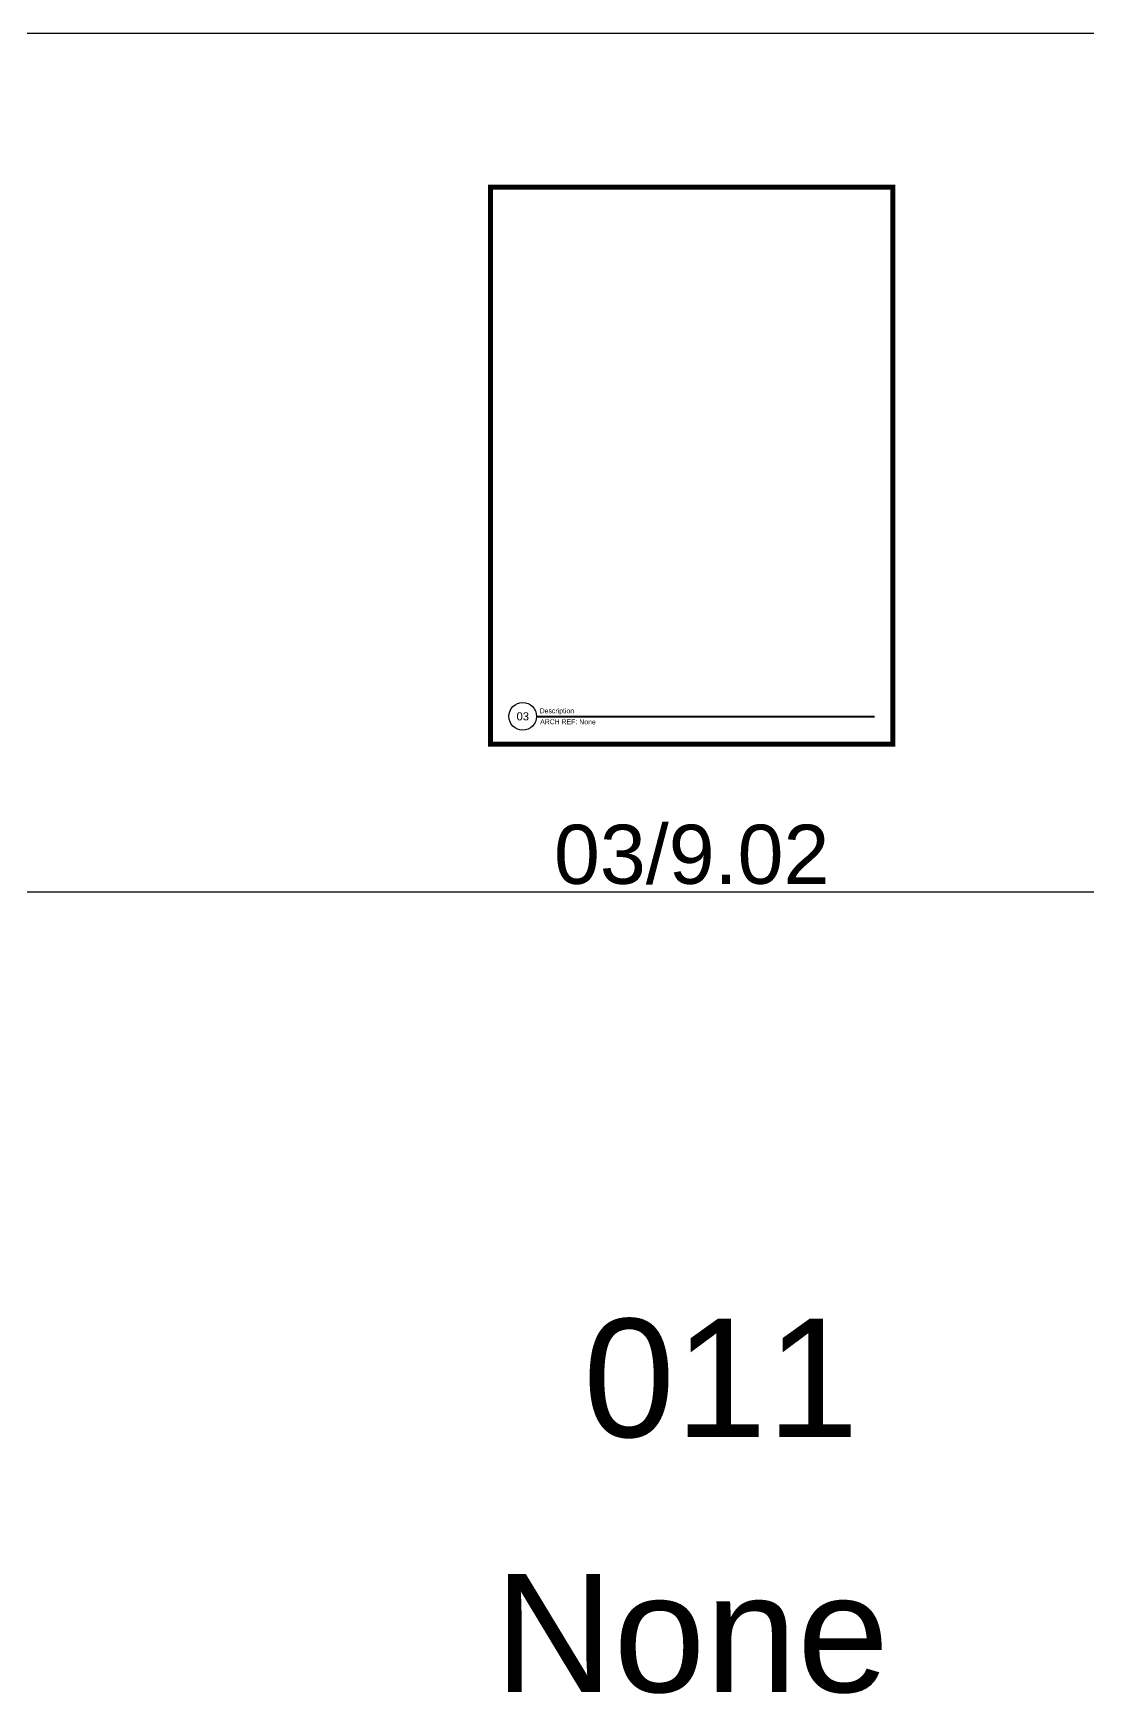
# Model space of a CAD drawing. Header units: inches. Extents: x -257 to 21868, y -296 to 108.
# Drawn here: x 682.5 to 768.1, y -76.9 to 58 of the extents above; entities that cross this region are included whole.
import ezdxf
from ezdxf.enums import TextEntityAlignment as Align

# ---------------------------------------------------------------- set-up
doc = ezdxf.new("R2010")
doc.units = ezdxf.units.IN
doc.header["$MEASUREMENT"] = 0
doc.layers.get('Defpoints').update_dxf_attribs({"color": 3})
doc.layers.add('NSE-Border', color=156, linetype='Continuous', plot=False)
doc.layers.add('NSE-Detail Border', color=7, linetype='Continuous')
doc.layers.add('NSE-Elev-Title', color=51, linetype='Continuous', lineweight=40)
doc.layers.add('NSE-Title', color=51, linetype='Continuous', lineweight=9)
doc.styles.add('004 - NSSM - Standard', font='arial.ttf', dxfattribs={"height": 0.4})
doc.styles.add('008 - NSSM - Standard', font='arial.ttf', dxfattribs={"height": 0.8})
doc.styles.add('048 - NSSM - Standard', font='arial.ttf', dxfattribs={"height": 4.8})
doc.styles.add('096 - NSSM - Standard', font='arial.ttf', dxfattribs={"height": 9.6})

# ---------------------------------------------------------------- blocks, each defined once
blk = doc.blocks.new('*U11')
at = {"ltscale": 0.0625}
blk.add_wipeout([(8.172, 1.036), (0, 1.036), (0, 0), (8.172, 0)], dxfattribs=at)
at = {"layer": 'Defpoints'}
blk.add_circle((0.656, 0.567), 0.281, dxfattribs=at)
at = {"layer": 'NSE-Border', "ltscale": 0.0625, "const_width": 0.1}
blk.add_lwpolyline([(0, 0), (8.172, 0), (8.172, 11.312), (0, 11.312)], close=True, dxfattribs=at)
at = {"layer": 'NSE-Elev-Title'}
blk.add_line((0.938, 0.567), (7.797, 0.567), dxfattribs=at)
at = {"layer": 'Defpoints', "style": '008 - NSSM - Standard'}
blk.add_attdef('DETAIL_NUMBER', text='', height=0.163, dxfattribs=at).set_placement((0.656, 0.567), align=Align.MIDDLE_CENTER)
at = {"layer": 'NSE-Elev-Title', "style": '004 - NSSM - Standard'}
blk.add_text('ARCH REF:', height=0.1, dxfattribs=at).set_placement((1.386, 0.457), align=Align.MIDDLE_CENTER)
for tag, p in [('DETAIL_DESCRIPTION', (1, 0.629)), ('ARCH_REF', (1.804, 0.404))]:
    blk.add_attdef(tag, p, '', height=0.1, dxfattribs=at)

msp = doc.modelspace()

# ---------------------------------------------------------------- block references
at = {"layer": 'NSE-Detail Border', "xscale": 4, "yscale": 4, "zscale": 4}
msp.add_blockref('*U11', (719.60623, 0.25), dxfattribs=at).add_auto_attribs({'DETAIL_DESCRIPTION': 'Description', 'ARCH_REF': 'None', 'DETAIL_NUMBER': '03'})

# ---------------------------------------------------------------- texts
at = {"layer": 'Defpoints'}
for s, width, gutter_width, insert, char_height, attachment_point, style in [('03/9.02', 15.7513444, 2, (735.94998, -6.28629), 4.8, 2, '048 - NSSM - Standard'), ('011', 16.3938227, 0.5, (738.32004, -51.28298), 9.6, 5, '096 - NSSM - Standard')]:
    msp.add_mtext_dynamic_manual_height_columns(s, width=width, gutter_width=gutter_width, heights=[0], dxfattribs=dict(at, insert=insert, char_height=char_height, attachment_point=attachment_point, style=style))
at = {"layer": 'NSE-Title', "insert": (735.94998, -72), "char_height": 9.6, "width": 31.6499699, "attachment_point": 5, "style": '096 - NSSM - Standard'}
msp.add_mtext('None', dxfattribs=at)

# ---------------------------------------------------------------- next in the draw order: linework, layer by layer
at = {"layer": 'Defpoints'}
msp.add_lwpolyline([(555.94998, 58), (1131.94998, 58), (1131.94998, -11.75), (555.94998, -11.75)], close=True, dxfattribs=at)

doc.saveas('drawing.dxf')
